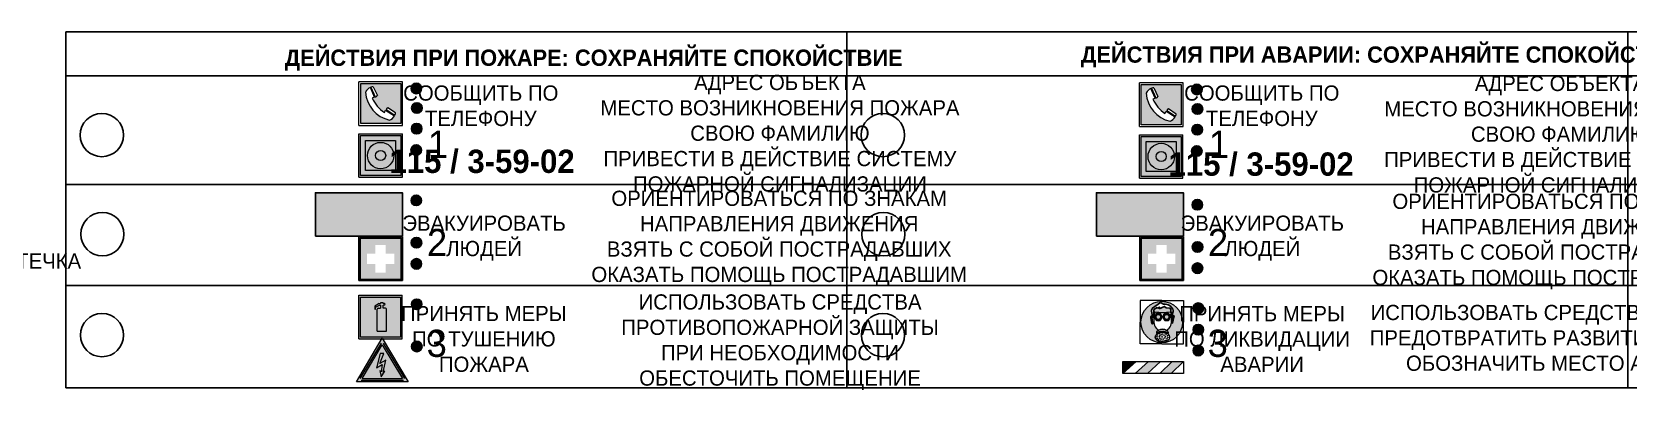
# Model space of a CAD drawing. Header units: millimetres. Extents: x 13114 to 67229, y 22859 to 38520.
# Drawn here: x 26208.4 to 26502.2, y 36372.6 to 36438.5 of the extents above; entities that cross this region are included whole.
import ezdxf

# ---------------------------------------------------------------- set-up
doc = ezdxf.new("R2010")
doc.units = ezdxf.units.MM
doc.styles.add('обычный', font='arial.ttf')

# ---------------------------------------------------------------- blocks, each defined once
blk = doc.blocks.new('A$C38D26F80')
h = blk.add_hatch(color=5)
h.dxf.hatch_style = 1
h.paths.add_polyline_path([(-8.77, -4.48, 1), (-0.19, -4.48, 1)])
h.paths.add_polyline_path([(-6.75, -3.58), (-6.75, -3.31), (-6.62, -3.22), (-6.5, -3.22), (-6.42, -3.3), (-6.39, -3.28), (-6.59, -2.23), (-6.59, -2.01), (-6.38, -1.58), (-4.76, -0.4), (-4.13, -0.79, -0.362848), (-2.1, -2.1, -0.201049), (-2.17, -2.48, 0.085434), (-2.26, -3.13), (-1.9, -3.16), (-2.25, -4.7), (-2.4, -4.59), (-2.43, -4.34), (-2.36, -4.34), (-2.14, -3.34), (-2.47, -3.42), (-2.58, -1.95), (-2.77, -1.58), (-3.58, -1.52), (-3.92, -1.26), (-5.05, -1.73), (-4.87, -1.39), (-5.41, -1.6), (-5.41, -1.46), (-6.13, -1.87), (-6.18, -3.5), (-6.56, -3.47), (-6.37, -4.59), (-6.16, -4.43), (-6.16, -4.66), (-6.36, -4.79), (-6.37, -4.8), (-6.51, -4.76)], flags=16)
h.paths.add_polyline_path([(-6.51, -4.76), (-6.36, -4.79), (-6.37, -4.8)], flags=0)
h.paths.add_polyline_path([(-5.92, -2.34, 0.089508), (-2.67, -2.35), (-2.48, -3.88, -0.268602), (-3.4, -6.18, 0.262449), (-5.2, -6.18, -0.268602), (-6.11, -3.88)], flags=16)
edge = h.paths.add_edge_path(flags=16)
edge.add_ellipse((-5.19, -3.41), major_axis=(0, 0.842), ratio=0.848992, start_angle=0, end_angle=360)
edge = h.paths.add_edge_path(flags=0)
edge.add_ellipse((-5.19, -3.39), major_axis=(0, 0.665), ratio=0.853798, start_angle=0, end_angle=360)
edge = h.paths.add_edge_path(flags=0)
edge.add_ellipse((-5.19, -3.4), major_axis=(0, 0.528), ratio=0.864094, start_angle=0, end_angle=360)
edge = h.paths.add_edge_path(flags=16)
edge.add_ellipse((-3.47, -3.4), major_axis=(0, 0.842), ratio=0.848992, start_angle=0, end_angle=360)
h.paths.add_polyline_path([(-3.13, -6.45), (-3.13, -6.84, 0.383174), (-5.57, -6.85), (-5.57, -6.49, -0.369952)], flags=16)
edge = h.paths.add_edge_path(flags=0)
edge.add_ellipse((-3.47, -3.39), major_axis=(0, 0.665), ratio=0.853798, start_angle=0, end_angle=360)
edge = h.paths.add_edge_path(flags=0)
edge.add_ellipse((-3.47, -3.4), major_axis=(0, 0.528), ratio=0.864094, start_angle=0, end_angle=360)
edge = h.paths.add_edge_path(flags=16)
edge.add_ellipse((-4.34, -7.57), major_axis=(-1.48, 0), ratio=0.744955, start_angle=0, end_angle=360)
h.paths.add_polyline_path([(-5.01, -6.85, -1), (-5.15, -6.85, -1)], flags=0)
h.paths.add_polyline_path([(-5.33, -7.14, -1), (-5.47, -7.14, -1)], flags=0)
h.paths.add_polyline_path([(-4.61, -6.71, -1), (-4.74, -6.71, -1)], flags=16)
h.paths.add_polyline_path([(-5.43, -7.51, -1), (-5.57, -7.51, -1)], flags=0)
h.paths.add_polyline_path([(-4.26, -6.67, -1), (-4.4, -6.67, -1)], flags=16)
h.paths.add_polyline_path([(-4.74, -7.14, -1), (-4.88, -7.14, -1)], flags=0)
h.paths.add_polyline_path([(-4.93, -7.43, -1), (-5.07, -7.43, -1)], flags=0)
h.paths.add_polyline_path([(-4.41, -7.07, -1), (-4.54, -7.07, -1)], flags=0)
h.paths.add_polyline_path([(-5.33, -7.87, -1), (-5.46, -7.87, -1)], flags=0)
h.paths.add_polyline_path([(-3.8, -6.71, -1), (-3.94, -6.71, -1)], flags=16)
h.paths.add_polyline_path([(-4.85, -7.78, -1), (-4.98, -7.78, -1)], flags=0)
h.paths.add_polyline_path([(-3.96, -7.14, -1), (-4.1, -7.14, -1)], flags=0)
h.paths.add_polyline_path([(-4.33, -7.53, -1), (-4.47, -7.53, -1)], flags=0)
h.paths.add_polyline_path([(-5.09, -8.12, -1), (-5.23, -8.12, -1)], flags=0)
h.paths.add_polyline_path([(-3.5, -6.94, -1), (-3.64, -6.94, -1)], flags=0)
h.paths.add_polyline_path([(-4.54, -7.97, -1), (-4.68, -7.97, -1)], flags=0)
h.paths.add_polyline_path([(-3.66, -7.39, -1), (-3.8, -7.39, -1)], flags=0)
h.paths.add_polyline_path([(-4.73, -8.35, -1), (-4.86, -8.35, -1)], flags=0)
h.paths.add_polyline_path([(-4.09, -7.96, -1), (-4.23, -7.96, -1)], flags=0)
h.paths.add_polyline_path([(-3.77, -7.74, -1), (-3.91, -7.74, -1)], flags=0)
h.paths.add_polyline_path([(-3.22, -7.27, -1), (-3.35, -7.27, -1)], flags=0)
h.paths.add_polyline_path([(-4.34, -8.4, -1), (-4.47, -8.4, -1)], flags=0)
h.paths.add_polyline_path([(-3.16, -7.61, -1), (-3.3, -7.61, -1)], flags=0)
h.paths.add_polyline_path([(-3.9, -8.35, -1), (-4.04, -8.35, -1)], flags=0)
h.paths.add_polyline_path([(-3.32, -7.91, -1), (-3.46, -7.91, -1)], flags=0)
h.paths.add_polyline_path([(-3.55, -8.23, -1), (-3.69, -8.23, -1)], flags=0)
at = {"color": 5, "lineweight": 5}
for p, q in [((-4.48, 0), (-8.96, 0)), ((-8.96, 0), (-8.96, -4.48)), ((-4.48, 0), (0, 0)), ((0, 0), (0, -4.48)), ((-6.75, -3.31), (-6.62, -3.22)), ((-6.62, -3.22), (-6.5, -3.22)), ((-6.59, -2.01), (-6.38, -1.58)), ((-6.59, -2.23), (-6.59, -2.01)), ((-6.39, -3.28), (-6.59, -2.23)), ((-6.5, -3.22), (-6.42, -3.3)), ((-6.42, -3.3), (-6.39, -3.28)), ((-6.38, -1.58), (-4.76, -0.4)), ((-6.13, -1.87), (-6.18, -3.5)), ((-5.41, -1.46), (-6.13, -1.87)), ((-5.92, -2.34), (-6.11, -3.88)), ((-4.87, -1.39), (-5.41, -1.6)), ((-5.41, -1.6), (-5.41, -1.46)), ((-3.92, -1.26), (-5.05, -1.73)), ((-5.05, -1.73), (-4.87, -1.39)), ((-4.76, -0.4), (-4.13, -0.79)), ((-3.58, -1.52), (-3.92, -1.26)), ((-2.77, -1.58), (-3.58, -1.52)), ((-2.58, -1.95), (-2.77, -1.58)), ((-2.67, -2.34), (-2.48, -3.88)), ((-2.47, -3.42), (-2.58, -1.95)), ((-1.9, -3.16), (-2.26, -3.13)), ((-2.25, -4.7), (-1.9, -3.16)), ((-8.96, -8.96), (-8.96, -4.48)), ((-6.75, -3.58), (-6.75, -3.31)), ((-6.51, -4.76), (-6.75, -3.58)), ((-6.18, -3.5), (-6.56, -3.47)), ((-6.56, -3.47), (-6.37, -4.59)), ((-6.37, -4.8), (-6.51, -4.76)), ((-6.37, -4.59), (-6.16, -4.43)), ((-6.16, -4.66), (-6.37, -4.8)), ((-6.16, -4.43), (-6.16, -4.66)), ((-5.57, -6.49), (-5.57, -6.85)), ((-3.13, -6.45), (-3.13, -6.84)), ((-2.14, -3.34), (-2.47, -3.42)), ((-2.43, -4.34), (-2.4, -4.59)), ((-2.43, -4.34), (-2.36, -4.34)), ((-2.4, -4.59), (-2.25, -4.7)), ((-2.36, -4.34), (-2.14, -3.34)), ((0, -8.96), (0, -4.48)), ((-4.48, -8.96), (-8.96, -8.96)), ((-4.48, -8.96), (0, -8.96))]:
    blk.add_line(p, q, dxfattribs=at)
at = {"color": 5}
for p, q in [((-6.75, -3.31), (-6.62, -3.22)), ((-6.62, -3.22), (-6.5, -3.22)), ((-6.59, -2.01), (-6.38, -1.58)), ((-6.59, -2.23), (-6.59, -2.01)), ((-6.39, -3.28), (-6.59, -2.23)), ((-6.5, -3.22), (-6.42, -3.3)), ((-6.42, -3.3), (-6.39, -3.28)), ((-6.38, -1.58), (-4.76, -0.4)), ((-6.13, -1.87), (-6.18, -3.5)), ((-5.41, -1.46), (-6.13, -1.87)), ((-4.87, -1.39), (-5.41, -1.6)), ((-5.41, -1.6), (-5.41, -1.46)), ((-3.92, -1.26), (-5.05, -1.73)), ((-5.05, -1.73), (-4.87, -1.39)), ((-4.76, -0.4), (-4.13, -0.79)), ((-3.58, -1.52), (-3.92, -1.26)), ((-2.77, -1.58), (-3.58, -1.52)), ((-2.58, -1.95), (-2.77, -1.58)), ((-2.47, -3.42), (-2.58, -1.95)), ((-2.26, -3.13), (-1.9, -3.16)), ((-1.9, -3.16), (-2.25, -4.7)), ((-6.75, -3.58), (-6.75, -3.31)), ((-6.51, -4.76), (-6.75, -3.58)), ((-6.18, -3.5), (-6.56, -3.47)), ((-6.56, -3.47), (-6.37, -4.59)), ((-6.37, -4.8), (-6.51, -4.76)), ((-6.36, -4.79), (-6.51, -4.76)), ((-6.37, -4.59), (-6.16, -4.43)), ((-6.16, -4.66), (-6.37, -4.8)), ((-6.16, -4.66), (-6.36, -4.79)), ((-6.16, -4.43), (-6.16, -4.66)), ((-2.14, -3.34), (-2.47, -3.42)), ((-2.4, -4.59), (-2.43, -4.34)), ((-2.43, -4.34), (-2.36, -4.34)), ((-2.25, -4.7), (-2.4, -4.59)), ((-2.36, -4.34), (-2.14, -3.34))]:
    blk.add_line(p, q, dxfattribs=at)
at = {"color": 5, "lineweight": 5}
for centre, radius in [((-4.48, -4.48), 4.29), ((-5.5, -7.51), 0.0678), ((-5.4, -7.14), 0.0678), ((-5.4, -7.87), 0.0678), ((-5.16, -8.12), 0.0678), ((-5.08, -6.85), 0.0678), ((-5, -7.43), 0.0678), ((-4.91, -7.78), 0.0678), ((-4.81, -7.14), 0.0678), ((-4.79, -8.35), 0.0678), ((-4.67, -6.71), 0.0678), ((-4.61, -7.97), 0.0678), ((-4.47, -7.07), 0.0678), ((-4.4, -7.53), 0.0678), ((-4.4, -8.4), 0.0678), ((-4.33, -6.67), 0.0678), ((-4.16, -7.96), 0.0678), ((-4.03, -7.14), 0.0678), ((-3.97, -8.35), 0.0678), ((-3.87, -6.71), 0.0678), ((-3.84, -7.74), 0.0678), ((-3.73, -7.39), 0.0678), ((-3.62, -8.23), 0.0678), ((-3.57, -6.94), 0.0678), ((-3.39, -7.91), 0.0678), ((-3.28, -7.27), 0.0678), ((-3.23, -7.61), 0.0678)]:
    blk.add_circle(centre, radius, dxfattribs=at)
for centre, radius, start, end in [((-4.28, 6.66), 9.15, 259.6987, 280.1569), ((-0.47, -3.05), 1.79, 161.5846, 182.4584), ((-2.6, -2.2), 0.513, 326.4781, 11.7739), ((-3.66, -4.24), 2.47, 171.573, 231.7124), ((-4.33, -7.88), 1.87, 50.358, 131.5662), ((-4.34, -8.2), 1.82, 48.4943, 132.3565), ((-4.3, -7.78), 1.83, 60.5889, 119.4111), ((-4.93, -4.24), 2.47, 308.2876, 8.427)]:
    blk.add_arc(centre, radius, start, end, dxfattribs=at)
at = {"color": 5}
for centre, radius, start, end in [((-3.89, -2.66), 1.88, 17.387, 97.1599), ((-0.35, -3.07), 1.91, 162.2553, 181.7878), ((-2.6, -2.2), 0.511, 326.3906, 11.8614)]:
    blk.add_arc(centre, radius, start, end, dxfattribs=at)
at = {"color": 5, "lineweight": 5}
for centre, major_axis, ratio in [((-5.19, -3.41), (0, 0.842), 0.848992), ((-5.19, -3.39), (0, 0.665), 0.853798), ((-5.19, -3.4), (0, 0.528), 0.864094), ((-3.47, -3.4), (0, 0.842), 0.848992), ((-3.47, -3.39), (0, 0.665), 0.853798), ((-3.47, -3.4), (0, 0.528), 0.864094), ((-4.34, -7.57), (-1.48, 0), 0.744955)]:
    blk.add_ellipse(centre, major_axis=major_axis, ratio=ratio, dxfattribs=at)
blk = doc.blocks.new('A$C47DD6509')
at = {"lineweight": 5}
for points in [[(-8.69, 0), (-11.19, 0), (-11.19, -2.22)], [(-4.22, 0), (-6.45, 0), (-8.91, -2.22), (-6.61, -2.22)], [(0, 0), (-2.09, 0), (-4.36, -2.22), (-2.29, -2.22)]]:
    blk.add_hatch(color=242, dxfattribs=at).paths.add_polyline_path(points)
at = {"color": 242, "lineweight": 5}
for p, q in [((-11.19, -2.22), (-8.69, 0)), ((-11.19, -2.22), (-11.19, 0)), ((-11.19, 0), (-8.69, 0)), ((-11.19, 0), (0, 0)), ((-8.91, -2.22), (-6.45, 0)), ((-6.61, -2.22), (-4.22, 0)), ((-4.36, -2.22), (-2.09, 0)), ((-2.29, -2.22), (0, 0)), ((0, 0), (0, -2.22)), ((0, -2.22), (-11.19, -2.22))]:
    blk.add_line(p, q, dxfattribs=at)
blk = doc.blocks.new('A$C3E6D3DDE')
at = {"lineweight": 5}
h = blk.add_hatch(color=40, dxfattribs=at)
h.paths.add_polyline_path([(24.1, 1.45), (16.46, -11.35), (31.74, -11.35)])
h.paths.add_polyline_path([(24.09, -0.46), (30.03, -10.41), (18.14, -10.41)], flags=16)
h.paths.add_polyline_path([(24.54, -3.08), (23.41, -6.02), (25.13, -5.01), (24.33, -8.5), (24.82, -8.27), (23.79, -9.86), (23.4, -8.04), (23.8, -8.43), (24.04, -6.29), (22.39, -7.25), (23.44, -3.08)], flags=0)
h = blk.add_hatch(color=256, dxfattribs=at)
h.paths.add_polyline_path([(24.37, 0.03, 0.567511), (23.82, 0.03), (17.59, -10.4, 0.582454), (17.86, -10.88), (30.32, -10.88, 0.582149), (30.6, -10.4)])
h.paths.add_polyline_path([(24.09, -0.46), (18.14, -10.41), (30.03, -10.41)], flags=16)
h.paths.add_polyline_path([(24.54, -3.08), (23.41, -6.02), (25.13, -5.01), (24.33, -8.5), (24.82, -8.27), (23.79, -9.86), (23.4, -8.04), (23.8, -8.43), (24.04, -6.29), (22.39, -7.25), (23.44, -3.08)], flags=0)
h = blk.add_hatch(color=40, dxfattribs=at)
h.paths.add_polyline_path([(24.09, -0.46), (18.14, -10.41), (30.03, -10.41)])
h.paths.add_polyline_path([(24.82, -8.27), (23.79, -9.86), (23.4, -8.04), (23.8, -8.43), (24.04, -6.29), (22.39, -7.25), (23.44, -3.08), (24.54, -3.08), (23.41, -6.02), (25.13, -5.01), (24.33, -8.5)], flags=16)
at = {"color": 40, "lineweight": 5}
for p, q in [((16.46, -11.35), (24.1, 1.45)), ((24.1, 1.45), (31.74, -11.35))]:
    blk.add_line(p, q, dxfattribs=at)
at = {"lineweight": 5}
for p, q in [((17.59, -10.4), (23.82, 0.03)), ((24.37, 0.03), (30.6, -10.4)), ((18.14, -10.41), (24.09, -0.46)), ((23.44, -3.08), (22.39, -7.25)), ((23.41, -6.02), (24.54, -3.08)), ((24.54, -3.08), (23.44, -3.08)), ((24.09, -0.46), (30.03, -10.41)), ((22.39, -7.25), (24.04, -6.29)), ((23.8, -8.43), (23.4, -8.04)), ((23.4, -8.04), (23.79, -9.86)), ((25.13, -5.01), (23.41, -6.02)), ((23.79, -9.86), (24.82, -8.27)), ((24.04, -6.29), (23.8, -8.43)), ((24.33, -8.5), (25.13, -5.01)), ((24.82, -8.27), (24.33, -8.5)), ((17.86, -10.88), (30.32, -10.88)), ((18.14, -10.41), (30.03, -10.41))]:
    blk.add_line(p, q, dxfattribs=at)
at = {"color": 50, "lineweight": 5}
blk.add_line((31.74, -11.35), (16.46, -11.35), dxfattribs=at)
blk = doc.blocks.new('A$C456E1F9C')
at = {"lineweight": 5}
h = blk.add_hatch(color=242, dxfattribs=at)
h.paths.add_polyline_path([(0.51, -1.47), (0.51, -13.26), (12.29, -13.26), (12.29, -1.47)])
h.paths.add_polyline_path([(5.42, -4.95, -0.254479), (4.78, -5.4), (3.52, -2.53, -0.209735), (4.23, -2.4)], flags=16)
h.paths.add_polyline_path([(8.53, -8.6), (10.87, -10.17), (10.54, -10.76), (8.03, -9.13, -0.192251)], flags=16)
h.paths.add_polyline_path([(4.61, -5.49, 0.005518), (3.87, -5.72, 0.128647), (7.49, -10.01, 0.00809), (7.83, -9.33), (10.47, -10.97, -0.16736), (8.99, -12.25, -0.327862), (1.95, -3.95, -0.166952), (3.36, -2.62)], flags=16)
at = {"color": 242, "lineweight": 5}
for p, q in [((0, -13.77), (0, -0.97)), ((12.8, -0.97), (0, -0.97)), ((4.61, -5.49), (3.36, -2.62)), ((3.52, -2.53), (4.78, -5.4)), ((4.23, -2.4), (5.42, -4.95)), ((12.8, -13.77), (12.8, -0.97)), ((7.83, -9.33), (10.47, -10.97)), ((8.03, -9.13), (10.54, -10.76)), ((10.81, -10.12), (8.53, -8.6)), ((0, -13.77), (12.8, -13.77)), ((10.54, -10.76), (10.8, -10.3)), ((10.8, -10.3), (10.81, -10.12))]:
    blk.add_line(p, q, dxfattribs=at)
blk.add_lwpolyline([(0.51, -1.47), (12.29, -1.47), (12.29, -13.26), (0.51, -13.26)], close=True, dxfattribs=at)
for centre, radius, start, end in [((4.59, -5.34), 2.99, 114.2845, 152.1974), ((11.12, -3.31), 9.19, 183.9915, 256.6009), ((4.02, -3.27), 0.891, 76.3284, 123.7092), ((14.98, -39.1), 35.17, 107.1487, 108.4135), ((13.86, -0.94), 11.08, 205.5536, 234.8762), ((4.68, -4.59), 0.824, 276.9621, 334.0723), ((-13.31, 0.8), 23.44, 332.5487, 334.4027), ((8.94, -9.5), 0.989, 114.4092, 157.9388), ((7.87, -9.46), 3, 291.9291, 329.9329)]:
    blk.add_arc(centre, radius, start, end, dxfattribs=at)
blk = doc.blocks.new('A$C54414219')
at = {"true_color": 0xffffff}
h = blk.add_hatch(color=7, dxfattribs=at)
h.paths.add_polyline_path([(2.39, -9.45), (2.39, -18.3), (11.23, -18.3), (11.23, -9.45)], flags=0)
h.paths.add_polyline_path([(10.71, -13.87, -1), (2.92, -13.87, -1)], flags=0)
h.paths.add_polyline_path([(8.3, -13.87, -1), (5.33, -13.87, -1)], flags=0)
h.paths.add_polyline_path([(0.41, -7.47), (0.41, -20.27), (13.21, -20.27), (13.21, -7.47)])
h.paths.add_polyline_path([(0.92, -19.77), (12.71, -19.77), (12.71, -7.98), (0.92, -7.98)], flags=16)
h.paths.add_polyline_path([(11.23, -9.45), (11.23, -18.3), (2.39, -18.3), (2.39, -9.45)], flags=0)
at = {"lineweight": 5}
h = blk.add_hatch(color=242, dxfattribs=at)
h.paths.add_polyline_path([(12.71, -7.98), (0.92, -7.98), (0.92, -19.77), (12.71, -19.77)])
h.paths.add_polyline_path([(11.23, -18.3), (2.39, -18.3), (2.39, -9.45), (11.23, -9.45)], flags=16)
h.paths.add_polyline_path([(10.71, -13.87, -1), (2.92, -13.87, -1)], flags=0)
h.paths.add_polyline_path([(8.3, -13.87, -1), (5.33, -13.87, -1)], flags=0)
at = {"true_color": 0xffffff}
h = blk.add_hatch(color=7, dxfattribs=at)
h.paths.add_polyline_path([(2.39, -9.45), (2.39, -18.3), (11.23, -18.3), (11.23, -9.45)])
h.paths.add_polyline_path([(10.71, -13.87, -1), (2.92, -13.87, -1)], flags=16)
h.paths.add_polyline_path([(8.3, -13.87, -1), (5.33, -13.87, -1)], flags=0)
at = {"lineweight": 5}
h = blk.add_hatch(color=242, dxfattribs=at)
h.paths.add_polyline_path([(2.92, -13.87, 1), (10.71, -13.87, 1)])
h.paths.add_polyline_path([(8.3, -13.87, -1), (5.33, -13.87, -1)], flags=16)
at = {"color": 242, "lineweight": 5}
for p, q in [((0.41, -20.27), (0.41, -7.47)), ((0.41, -7.47), (13.21, -7.47)), ((0.41, -7.47), (13.21, -7.47)), ((13.21, -20.27), (13.21, -7.47)), ((0.41, -20.27), (13.21, -20.27))]:
    blk.add_line(p, q, dxfattribs=at)
for points in [[(0.92, -7.98), (12.71, -7.98), (12.71, -19.77), (0.92, -19.77)], [(2.39, -9.45), (11.23, -9.45), (11.23, -18.3), (2.39, -18.3)]]:
    blk.add_lwpolyline(points, close=True, dxfattribs=at)
for radius in [3.89, 1.49]:
    blk.add_circle((6.81, -13.87), radius, dxfattribs=at)
blk = doc.blocks.new('A$C32E8229D')
at = {"true_color": 0xffffff}
blk.add_hatch(color=7, dxfattribs=at).paths.add_polyline_path([(0, 0), (0, -8), (16, -8), (16, 0)])
h = blk.add_hatch(color=126)
h.paths.add_polyline_path([(0.2, -0.2), (15.8, -0.2), (15.8, -7.8), (0.2, -7.8)])
h.paths.add_polyline_path([(13.49, -2.05), (12.08, -2.05), (11.37, -2.63, 0.162397), (11.29, -2.84), (11.29, -3.63), (10.35, -3.63), (10.35, -4.05), (11.68, -4.05), (11.68, -3.48), (12.26, -4.28), (11.29, -5.1), (11.29, -6.78), (11.85, -6.78), (11.85, -5.44), (12.8, -4.64), (12.8, -5.94), (14.46, -5.94), (14.46, -5.39), (13.45, -5.39), (13.45, -3.97), (12.46, -2.59), (13.15, -2.59), (13.69, -3.34), (14.18, -3)], flags=16)
h.paths.add_polyline_path([(10.74, -1.82, 1), (11.8, -1.82, 1)], flags=16)
h.paths.add_polyline_path([(9.39, -3.59), (5.99, -3.59), (6.56, -3.03), (5.91, -3.03), (5.1, -3.83), (5.91, -4.64), (6.56, -4.64), (5.99, -4.09), (9.39, -4.09)], flags=16)
h.paths.add_polyline_path([(4.29, -1.08), (1.72, -1.08), (1.72, -6.6), (4.29, -6.6)], flags=16)
at = {"color": 126}
blk.add_lwpolyline([(16, -8), (0, -8), (0, 0), (16, 0)], close=True, dxfattribs=at)
blk = doc.blocks.new('A$C18900ED3')
h = blk.add_hatch(color=126)
h.paths.add_polyline_path([(-0.18, -0.18), (-7.02, -0.18), (-7.02, -7.02), (-0.18, -7.02)])
h.paths.add_polyline_path([(-5.89, -4.46), (-5.89, -2.77), (-4.46, -2.77), (-4.46, -1.31), (-2.77, -1.31), (-2.77, -2.77), (-1.33, -2.77), (-1.33, -4.46), (-2.77, -4.46), (-2.77, -5.89), (-4.46, -5.89), (-4.46, -4.46)], flags=16)
at = {"color": 126}
for p, q in [((-7.2, 0), (-7.2, -7.2)), ((0, 0), (-7.2, 0)), ((0, -7.2), (0, 0)), ((-7.02, -7.02), (-7.02, -0.18)), ((-7.02, -0.18), (-0.18, -0.18)), ((-0.18, -0.18), (-0.18, -7.02)), ((-7.2, -7.2), (0, -7.2)), ((-0.18, -7.02), (-7.02, -7.02))]:
    blk.add_line(p, q, dxfattribs=at)
blk = doc.blocks.new('A$C3AD82952')
at = {"true_color": 0xf5f5ff}
h = blk.add_hatch(color=7, dxfattribs=at)
h.dxf.hatch_style = 1
h.paths.add_polyline_path([(8.21, 8.73, 0.414214), (7.89, 9.05), (7.22, 9.05), (7.22, 9.92), (7.59, 9.92, 1), (7.57, 10.36), (7.22, 10.36), (7.22, 10.6), (6.43, 10.6), (6.43, 10.36), (6.01, 10.36), (4.74, 9.59), (4.74, 8.69), (4.98, 8.73), (4.98, 9.26), (6.12, 9.91), (6.43, 9.91), (6.43, 9.05), (5.76, 9.05, 0.414214), (5.44, 8.73), (5.44, 2.2), (8.21, 2.2)], flags=0)
h.paths.add_polyline_path([(12.8, 12.8), (0, 12.8), (0, 0), (12.8, 0)])
h.paths.add_polyline_path([(0.51, 12.29), (12.29, 12.29), (12.29, 0.51), (0.51, 0.51)], flags=16)
h.paths.add_polyline_path([(4.74, 9.59), (6.01, 10.36), (6.43, 10.36), (6.43, 10.6), (7.22, 10.6), (7.22, 10.36), (7.59, 10.36, -0.94586), (7.59, 9.92), (7.22, 9.92), (7.22, 9.05), (7.89, 9.05, -0.414214), (8.21, 8.73), (8.21, 2.2), (5.44, 2.2), (5.44, 8.73, -0.414214), (5.76, 9.05), (6.43, 9.05), (6.43, 9.91), (6.12, 9.91), (4.98, 9.26), (4.98, 8.73), (4.74, 8.69)], flags=0)
h = blk.add_hatch(color=242)
h.dxf.hatch_style = 1
h.paths.add_polyline_path([(12.29, 12.29), (0.51, 12.29), (0.51, 0.51), (12.29, 0.51)])
h.paths.add_polyline_path([(4.74, 8.69), (4.74, 9.59), (6.01, 10.36), (6.43, 10.36), (6.43, 10.6), (7.22, 10.6), (7.22, 10.36), (7.59, 10.36, -0.94586), (7.59, 9.92), (7.22, 9.92), (7.22, 9.05), (7.89, 9.05, -0.414214), (8.21, 8.73), (8.21, 2.2), (5.44, 2.2), (5.44, 8.73, -0.414214), (5.76, 9.05), (6.43, 9.05), (6.43, 9.91), (6.12, 9.91), (4.98, 9.26), (4.98, 8.73)], flags=16)
h = blk.add_hatch(color=7, dxfattribs=at)
h.dxf.hatch_style = 1
h.paths.add_polyline_path([(8.21, 8.73, 0.414214), (7.89, 9.05), (7.22, 9.05), (7.22, 9.92), (7.59, 9.92, 1), (7.57, 10.36), (7.22, 10.36), (7.22, 10.6), (6.43, 10.6), (6.43, 10.36), (6.01, 10.36), (4.74, 9.59), (4.74, 8.69), (4.98, 8.73), (4.98, 9.26), (6.12, 9.91), (6.43, 9.91), (6.43, 9.05), (5.76, 9.05, 0.414214), (5.44, 8.73), (5.44, 2.2), (8.21, 2.2)])
at = {"color": 242, "lineweight": 5}
for p, q in [((0, 0), (0, 12.8)), ((0, 12.8), (12.8, 12.8)), ((6.01, 10.36), (4.74, 9.59)), ((4.74, 9.59), (4.74, 8.69)), ((4.98, 9.26), (6.12, 9.91)), ((6.01, 10.36), (6.43, 10.36)), ((6.12, 9.91), (6.43, 9.91)), ((7.22, 10.6), (6.43, 10.6)), ((6.43, 10.6), (6.43, 10.36)), ((6.43, 9.91), (6.43, 9.05)), ((7.22, 10.36), (7.22, 10.6)), ((7.59, 10.36), (7.22, 10.36)), ((7.22, 9.05), (7.22, 9.92)), ((7.59, 9.92), (7.22, 9.92)), ((12.8, 0), (12.8, 12.8)), ((4.74, 8.69), (4.98, 8.73)), ((4.98, 8.73), (4.98, 9.26)), ((5.44, 2.2), (5.44, 8.73)), ((5.76, 9.05), (6.43, 9.05)), ((7.89, 9.05), (7.22, 9.05)), ((8.21, 2.2), (8.21, 8.73)), ((0, 0), (12.8, 0)), ((5.44, 2.2), (8.21, 2.2))]:
    blk.add_line(p, q, dxfattribs=at)
blk.add_lwpolyline([(0.51, 12.29), (12.29, 12.29), (12.29, 0.51), (0.51, 0.51)], close=True, dxfattribs=at)
for centre, radius, start, end in [((7.58, 10.14), 0.223, 273.1875, 86.8125), ((5.76, 8.73), 0.32, 90, 180), ((7.89, 8.73), 0.32, 0, 90)]:
    blk.add_arc(centre, radius, start, end, dxfattribs=at)

msp = doc.modelspace()

# ---------------------------------------------------------------- hatches: boundary and pattern name
at = {"lineweight": 0}
h = msp.add_hatch(color=256, dxfattribs=at)
h.dxf.hatch_style = 1
h.paths.add_polyline_path([(26278.2, 36428.13, 1), (26280.13, 36428.13, 1)])
h = msp.add_hatch(color=256, dxfattribs=at)
h.dxf.hatch_style = 1
h.paths.add_polyline_path([(26421.9, 36427.95, 1), (26423.83, 36427.95, 1)])
h = msp.add_hatch(color=256, dxfattribs=at)
h.dxf.hatch_style = 1
h.paths.add_polyline_path([(26278.3, 36424.54, 1), (26280.24, 36424.54, 1)])
h = msp.add_hatch(color=256, dxfattribs=at)
h.dxf.hatch_style = 1
h.paths.add_polyline_path([(26422.01, 36424.36, 1), (26423.94, 36424.36, 1)])
h = msp.add_hatch(color=256, dxfattribs=at)
h.dxf.hatch_style = 1
h.paths.add_polyline_path([(26278.27, 36420.73, 1), (26280.2, 36420.73, 1)])
h = msp.add_hatch(color=256, dxfattribs=at)
h.dxf.hatch_style = 1
h.paths.add_polyline_path([(26421.97, 36420.55, 1), (26423.9, 36420.55, 1)])
h = msp.add_hatch(color=256, dxfattribs=at)
h.dxf.hatch_style = 1
h.paths.add_polyline_path([(26278.18, 36416.8, 1), (26280.11, 36416.8, 1)])
h = msp.add_hatch(color=256, dxfattribs=at)
h.dxf.hatch_style = 1
h.paths.add_polyline_path([(26421.88, 36416.62, 1), (26423.82, 36416.62, 1)])
h = msp.add_hatch(color=256, dxfattribs=at)
h.dxf.hatch_style = 1
h.paths.add_polyline_path([(26278.19, 36407.54, 1), (26280.13, 36407.54, 1)])
h = msp.add_hatch(color=256, dxfattribs=at)
h.dxf.hatch_style = 1
h.paths.add_polyline_path([(26421.97, 36406.74, 1), (26423.9, 36406.74, 1)])
h = msp.add_hatch(color=256, dxfattribs=at)
h.dxf.hatch_style = 1
h.paths.add_polyline_path([(26278.24, 36399.76, 1), (26280.17, 36399.76, 1)])
h = msp.add_hatch(color=256, dxfattribs=at)
h.dxf.hatch_style = 1
h.paths.add_polyline_path([(26422.01, 36398.96, 1), (26423.94, 36398.96, 1)])
h = msp.add_hatch(color=256, dxfattribs=at)
h.dxf.hatch_style = 1
h.paths.add_polyline_path([(26278.23, 36395.86, 1), (26280.16, 36395.86, 1)])
h = msp.add_hatch(color=256, dxfattribs=at)
h.dxf.hatch_style = 1
h.paths.add_polyline_path([(26422, 36395.06, 1), (26423.93, 36395.06, 1)])
h = msp.add_hatch(color=256, dxfattribs=at)
h.dxf.hatch_style = 1
h.paths.add_polyline_path([(26278.29, 36388.43, 1), (26280.22, 36388.43, 1)])
h = msp.add_hatch(color=256, dxfattribs=at)
h.dxf.hatch_style = 1
h.paths.add_polyline_path([(26422.16, 36387.7, 1), (26424.09, 36387.7, 1)])
h = msp.add_hatch(color=256, dxfattribs=at)
h.dxf.hatch_style = 1
h.paths.add_polyline_path([(26422.15, 36383.76, 1), (26424.09, 36383.76, 1)])
h = msp.add_hatch(color=256, dxfattribs=at)
h.dxf.hatch_style = 1
h.paths.add_polyline_path([(26278.29, 36380.66, 1), (26280.22, 36380.66, 1)])
h = msp.add_hatch(color=256, dxfattribs=at)
h.dxf.hatch_style = 1
h.paths.add_polyline_path([(26422.16, 36379.92, 1), (26424.09, 36379.92, 1)])

# ---------------------------------------------------------------- linework, layer by layer
for points in [[(26214.66, 36430.48), (26358.42, 36430.48), (26358.42, 36438.53), (26214.66, 36438.53)], [(26358.42, 36430.48), (26502.19, 36430.48), (26502.19, 36438.53), (26358.42, 36438.53)], [(26502.19, 36438.53), (26623.91, 36438.53), (26623.91, 36373.08), (26502.19, 36373.08)], [(26502.19, 36438.53), (26623.91, 36438.53), (26623.91, 36430.48), (26502.19, 36430.48)], [(26214.66, 36430.48), (26358.42, 36430.48), (26358.42, 36373.08), (26214.66, 36373.08)], [(26358.42, 36430.48), (26502.19, 36430.48), (26502.19, 36373.08), (26358.42, 36373.08)], [(26502.19, 36430.48), (26623.91, 36430.48), (26623.91, 36410.49), (26502.19, 36410.49)], [(26623.91, 36410.49), (26502.19, 36410.49), (26502.19, 36391.91), (26623.91, 36391.91)]]:
    msp.add_lwpolyline(points, close=True)
for points in [[(26273.07, 36410.49), (26214.66, 36410.49), (26358.42, 36410.49)], [(26416.84, 36410.49), (26358.42, 36410.49), (26502.19, 36410.49)], [(26273.07, 36391.91), (26214.66, 36391.91), (26358.42, 36391.91)], [(26416.84, 36391.91), (26358.42, 36391.91), (26502.19, 36391.91)]]:
    msp.add_lwpolyline(points)
for centre, radius in [((26279.17, 36428.13), 0.966), ((26422.87, 36427.95), 0.966), ((26221.28, 36419.56), 3.98), ((26279.27, 36424.54), 0.966), ((26365.05, 36419.56), 3.98), ((26422.97, 36424.36), 0.966), ((26279.23, 36420.73), 0.966), ((26422.93, 36420.55), 0.966), ((26279.15, 36416.8), 0.966), ((26422.85, 36416.62), 0.966), ((26279.16, 36407.54), 0.966), ((26422.94, 36406.74), 0.966), ((26221.38, 36401.33), 3.98), ((26365.14, 36401.33), 3.98), ((26279.2, 36399.76), 0.966), ((26422.98, 36398.96), 0.966), ((26279.19, 36395.86), 0.966), ((26422.97, 36395.06), 0.966), ((26279.25, 36388.43), 0.966), ((26423.13, 36387.7), 0.966), ((26221.31, 36382.76), 3.98), ((26365.08, 36382.76), 3.98), ((26423.12, 36383.76), 0.966), ((26279.26, 36380.66), 0.966), ((26423.12, 36379.92), 0.966)]:
    msp.add_circle(centre, radius)

# ---------------------------------------------------------------- block references
for name, p, xscale, yscale, zscale in [('A$C456E1F9C', (26268.61, 36429.95), 0.625, 0.625, 0.625), ('A$C456E1F9C', (26412.31, 36429.76), 0.625, 0.625, 0.625), ('A$C54414219', (26268.35, 36424.46), 0.625, 0.625, 0.625), ('A$C54414219', (26412.05, 36424.28), 0.625, 0.625, 0.625), ('A$C18900ED3', (26276.61, 36400.81), 1.111111111007631, 1.111111111007631, 1.111111111007631), ('A$C18900ED3', (26420.38, 36400.81), 1.111111111007631, 1.111111111007631, 1.111111111007631), ('A$C3AD82952', (26268.56, 36382.08), 0.625, 0.625, 0.625), ('A$C38D26F80', (26420.4, 36389.14), 0.8928571427240968, 0.8928571427240968, 0.8928571427240968), ('A$C3E6D3DDE', (26257.85, 36381.27), 0.625, 0.625, 0.625)]:
    msp.add_blockref(name, p, dxfattribs=dict(xscale=xscale, yscale=yscale, zscale=zscale))
at = {"xscale": -1}
for p in [(26276.61, 36408.96), (26420.38, 36408.96)]:
    msp.add_blockref('A$C32E8229D', p, dxfattribs=at)
at = {"color": 242, "true_color": 0xc1121c}
msp.add_blockref('A$C47DD6509', (26420.4, 36377.92), dxfattribs=at)

# ---------------------------------------------------------------- texts
at = {"lineweight": 0, "attachment_point": 5, "style": 'обычный'}
for s, insert, char_height, width in [('{\\fProxima Nova Rg|b1|i0|c204|p2;ДЕЙСТВИЯ ПРИ ПОЖАРЕ: СОХРАНЯЙТЕ СПОКОЙСТВИЕ\\H1.6644x; }', (26311.82, 36433.36), 3, 175.1736), ('{\\fProxima Nova Rg|b1|i0|c204|p2;ДЕЙСТВИЯ ПРИ АВАРИИ: СОХРАНЯЙТЕ СПОКОЙСТВИЕ\\H1.6644x; }', (26458.03, 36433.94), 3, 175.1736), ('\\pi-8.4,l8.4,t8.4;{\\fProxima Nova Rg|b0|i0|c204|p2;АДРЕС ОБЪЕКТА\\PМЕСТО ВОЗНИКНОВЕНИЯ ПОЖАРА \\PСВОЮ ФАМИЛИЮ\\PПРИВЕСТИ В ДЕЙСТВИЕ СИСТЕМУ \\PПОЖАРНОЙ СИГНАЛИЗАЦИИ}', (26346.11, 36419.5), 2.8, 126.6484), ('\\pi-8.4,l8.4,t8.4;{\\fProxima Nova Rg|b0|i0|c204|p2;АДРЕС ОБЪЕКТА\\PМЕСТО ВОЗНИКНОВЕНИЯ АВАРИИ\\PСВОЮ ФАМИЛИЮ\\PПРИВЕСТИ В ДЕЙСТВИЕ СИСТЕМУ \\PПОЖАРНОЙ СИГНАЛИЗАЦИИ}', (26489.82, 36419.32), 2.8, 126.6484), ('{\\fProxima Nova Rg|b0|i0|c204|p2;СООБЩИТЬ ПО \\PТЕЛЕФОНУ}', (26291.04, 36424.94), 2.8, 126.6484), ('{\\fProxima Nova Rg|b0|i0|c204|p2;СООБЩИТЬ ПО \\PТЕЛЕФОНУ}', (26434.81, 36424.94), 2.8, 126.6484), ('{\\fProxima Nova Rg|b0|i0|c204|p2;1\\H1.1667x; }', (26283.14, 36417.87), 5, 126.6484), ('{\\fProxima Nova Rg|b0|i0|c204|p2;1\\H1.1667x; }', (26426.91, 36417.87), 5, 126.6484), ('{\\fProxima Nova Rg|b1|i0|c0|p2;\\H1.0714x;115 / 3-59-02\\H1.2822x; }', (26291.28, 36414.67), 4, 126.6484), ('{\\fProxima Nova Rg|b1|i0|c0|p2;\\H1.0714x;115 / 3-59-02\\H1.2822x; }', (26434.69, 36414.16), 4, 126.6484), ('\\pi-8.4,l8.4,t8.4;{\\fProxima Nova Rg|b0|i0|c204|p2;ОРИЕНТИРОВАТЬСЯ ПО ЗНАКАМ \\PНАПРАВЛЕНИЯ ДВИЖЕНИЯ\\PВЗЯТЬ С СОБОЙ ПОСТРАДАВШИХ\\PОКАЗАТЬ ПОМОЩЬ ПОСТРАДАВШИМ}', (26345.97, 36400.52), 2.8, 126.6484), ('\\pi-8.4,l8.4,t8.4;{\\fProxima Nova Rg|b0|i0|c204|p2;ОРИЕНТИРОВАТЬСЯ ПО ЗНАКАМ \\PНАПРАВЛЕНИЯ ДВИЖЕНИЯ\\PВЗЯТЬ С СОБОЙ ПОСТРАДАВШИХ\\PОКАЗАТЬ ПОМОЩЬ ПОСТРАДАВШИМ}', (26489.75, 36399.96), 2.8, 126.6484), ('{\\fProxima Nova Rg|b0|i0|c204|p2;ЭВАКУИРОВАТЬ \\PЛЮДЕЙ}', (26291.65, 36400.61), 2.8, 126.6484), ('{\\fProxima Nova Rg|b0|i0|c204|p2;ЭВАКУИРОВАТЬ \\PЛЮДЕЙ}', (26434.91, 36400.61), 2.8, 126.6484), ('{\\fProxima Nova Rg|b0|i0|c204|p2;2\\H1.1967x; }', (26282.99, 36399.79), 5, 126.6484), ('{\\fProxima Nova Rg|b0|i0|c204|p2;2\\H1.1967x; }', (26426.76, 36399.79), 5, 126.6484), ('\\pi-8.4,l8.4,t8.4;{\\fProxima Nova Rg|b0|i0|c204|p2;АПТЕЧКА\\H1.1667x; }', (26208.9, 36396.39), 2.8, 126.6484), ('\\pi-8.4,l8.4,t8.4;{\\fProxima Nova Rg|b0|i0|c204|p2;ИСПОЛЬЗОВАТЬ СРЕДСТВА \\PПРОТИВОПОЖАРНОЙ ЗАЩИТЫ \\PПРИ НЕОБХОДИМОСТИ \\PОБЕСТОЧИТЬ ПОМЕЩЕНИЕ}', (26346.13, 36381.45), 2.8, 126.6484), ('\\pi-8.4,l8.4,t8.4;{\\fProxima Nova Rg|b0|i0|c204|p2;ИСПОЛЬЗОВАТЬ СРЕДСТВА ЗАЩИТЫ \\PПРЕДОТВРАТИТЬ РАЗВИТИЕ АВАРИИ\\PОБОЗНАЧИТЬ МЕСТО АВАРИИ}', (26489.69, 36382.23), 2.8, 126.6484), ('{\\fProxima Nova Rg|b0|i0|c204|p2;ПРИНЯТЬ МЕРЫ \\PПО ТУШЕНИЮ \\PПОЖАРА}', (26291.61, 36382.04), 2.8, 126.6484), ('{\\fProxima Nova Rg|b0|i0|c204|p2;ПРИНЯТЬ МЕРЫ \\PПО ЛИКВИДАЦИИ \\PАВАРИИ}', (26434.87, 36382.04), 2.8, 126.6484), ('{\\fProxima Nova Rg|b0|i0|c204|p2;3\\H1.1967x; }', (26282.93, 36381.21), 5, 126.6484), ('{\\fProxima Nova Rg|b0|i0|c204|p2;3\\H1.1967x; }', (26426.7, 36381.21), 5, 126.6484)]:
    msp.add_mtext(s, dxfattribs=dict(at, insert=insert, char_height=char_height, width=width))

doc.saveas('drawing.dxf')
